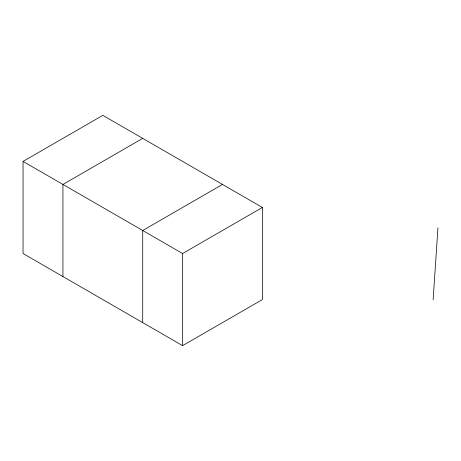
<?xml version="1.0" encoding="UTF-8"?>
<svg xmlns="http://www.w3.org/2000/svg" width="461" height="461" viewBox="0 0 461 461"><rect width="100%" height="100%" fill="white"/><g stroke="black" fill="none" stroke-linecap="round" stroke-linejoin="round"><path stroke-width="0.69" d="M433.121 299.834L437.95 227.843M23.05 161.413L102.826 115.354L262.378 207.473L262.378 299.587L182.602 345.646L23.05 253.527L23.05 161.413L182.602 253.527L262.378 207.473M142.714 138.381L62.938 184.44L62.938 276.56M222.49 184.44L142.714 230.5L142.714 322.619M182.602 253.527L182.602 345.646"/></g></svg>
